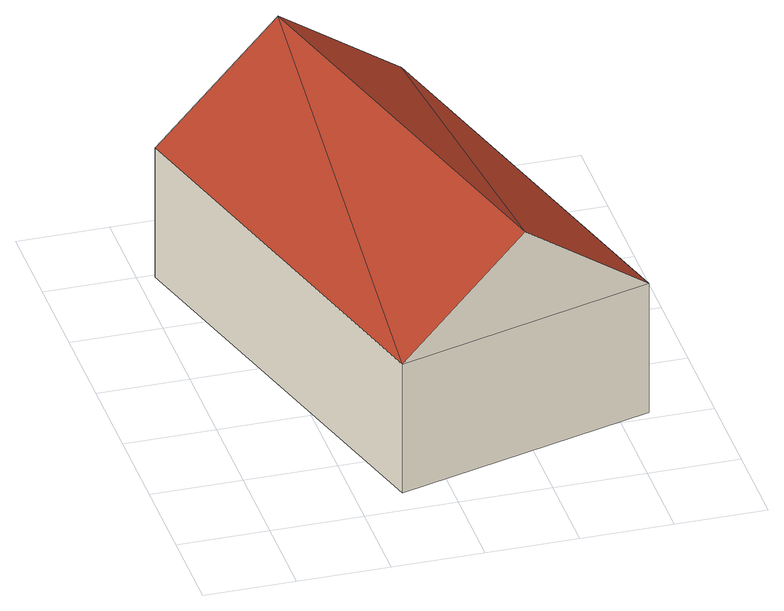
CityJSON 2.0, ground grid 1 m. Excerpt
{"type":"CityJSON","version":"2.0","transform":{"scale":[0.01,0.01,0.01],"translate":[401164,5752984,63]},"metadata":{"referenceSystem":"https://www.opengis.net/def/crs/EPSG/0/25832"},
"CityObjects":{
"building1":{"type":"Building","attributes":{"Gemeindeschluessel":"05515000","Geometrietyp2DReferenz":"3000","function":"31001_2740","roofType":"3100","measuredHeight":2.67},"geometry":[{"type":"Solid","lod":"2","boundaries":[[[[0,1,2,3]],[[4,5,1,0]],[[6,7,5,4]],[[3,2,7,6]],[[0,8,4]],[[6,9,3]],[[8,0,3]],[[3,9,8]],[[4,8,9]],[[9,6,4]],[[1,5,7,2]]]],"semantics":{"surfaces":[{"type":"WallSurface"},{"type":"RoofSurface"},{"type":"GroundSurface"}],"values":[[0,0,0,0,0,0,1,1,1,1,2]]}}]}
},
"vertices":[
[433,111,187],[433,111,31],[302,575,31],[302,575,187],[149,32,187],[149,32,31],[18,496,187],[18,496,31],[291,72,298],[160,536,298]
]}
